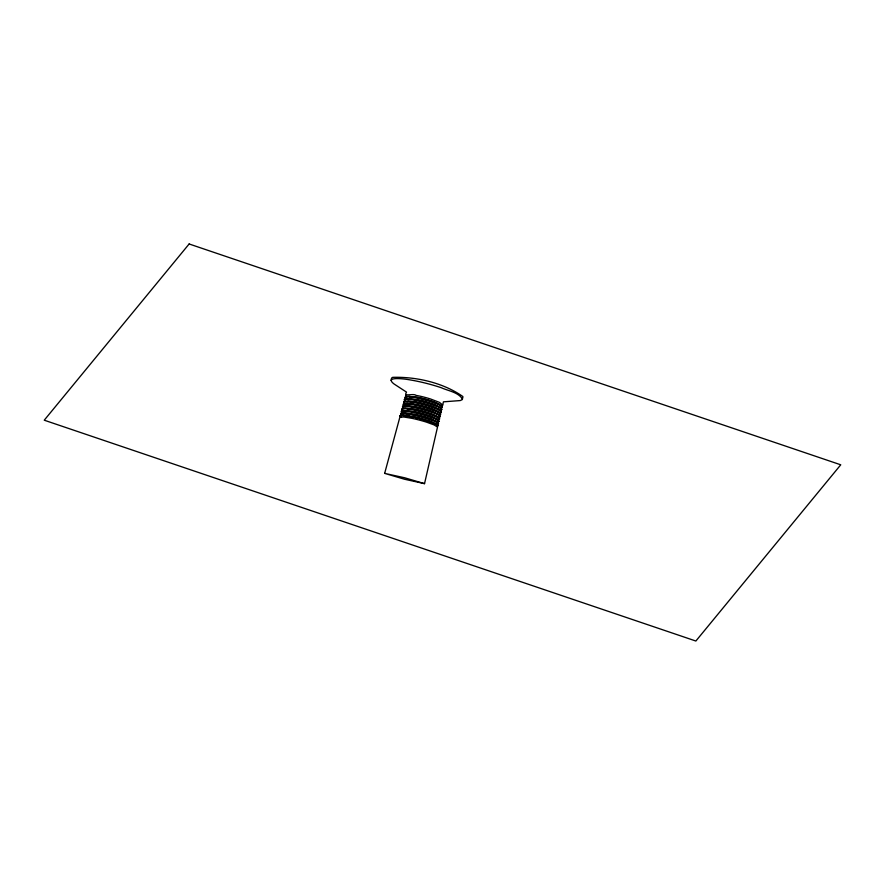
<?xml version="1.0" encoding="UTF-8"?>
<svg xmlns="http://www.w3.org/2000/svg" width="885" height="885" viewBox="0 0 885 885"><rect width="100%" height="100%" fill="white"/><g stroke="black" fill="none" stroke-linecap="round" stroke-linejoin="round"><path stroke-width="1.33" d="M384.654 473.375L399.843 417.255L403.792 417.001L411.967 418.339A61.154 23.895 14.7 0 1 426.404 422.112L434.181 424.944L437.511 427.09L424.534 483.652L404.522 479.239L384.654 473.375L404.799 477.812L424.534 483.652M413.97 417.266L402.509 415.397L413.206 416.525A47.801 18.673 14.7 0 1 424.358 419.357L428.594 420.74A18.065 7.058 14.7 0 1 432.71 422.41L436.36 424.324L438.285 424.015A1.914 0.752 14.7 0 0 438.385 423.849L434.933 421.448L425.574 418.129A62.912 24.581 14.7 0 0 417.808 416.005A52.956 20.687 14.7 0 0 411.171 414.545L400.761 413.76M433.329 420.043L437.101 422.001L438.772 421.669A2.069 0.808 14.7 0 0 438.938 421.448L435.497 419.025L426.172 415.684A61.032 23.851 14.7 0 0 418.417 413.56A51.385 20.078 14.7 0 0 411.802 412.111L401.469 411.326M437.743 419.634L439.259 419.335A2.168 0.852 14.7 0 0 439.48 419.059L436.062 416.603L426.758 413.251A59.262 23.154 14.7 0 0 419.036 411.127A49.936 19.514 14.7 0 0 412.432 409.689L405.053 408.671L401.89 409.224A2.235 0.874 14.7 0 0 401.956 409.567L403.151 410.574A8.95 3.496 14.7 0 1 404.135 410.585L414.025 411.591A40.644 15.886 14.7 0 1 418.594 412.587A46.861 18.308 14.7 0 1 425.652 414.512L429.767 415.884A17.468 6.826 14.7 0 1 433.805 417.554L436.825 419.125A9.27 3.617 14.7 0 1 437.754 419.634L439.004 420.707A2.102 0.819 14.7 0 1 439.048 420.972L438.938 421.448M403.018 406.06L404.246 405.828A9.304 3.64 14.7 0 1 405.85 405.828L413.184 406.801A48.31 18.873 14.7 0 1 419.767 408.228A57.259 22.368 14.7 0 1 427.466 410.352L432.986 412.189A22.379 8.739 14.7 0 1 437.411 414.025L437.621 414.147A9.403 3.673 14.7 0 1 439.015 414.932L440.122 414.722A2.555 0.996 14.7 0 0 440.575 414.335L437.179 411.802L427.942 408.416A56.397 22.037 14.7 0 0 421.238 406.547L420.253 406.292A47.281 18.474 14.7 0 0 413.682 404.876L403.283 404.058A2.832 1.106 14.7 0 1 403.947 403.615L404.191 403.549A5.299 2.069 14.7 0 1 404.799 403.471A9.403 3.673 14.7 0 1 406.669 403.46M438.728 406.757A9.812 3.839 14.7 0 1 440.863 407.963A3.695 1.438 14.7 0 0 442.246 407.332L438.838 404.688L429.69 401.259A52.138 20.377 14.7 0 0 423.041 399.389L422.056 399.146A43.752 17.092 14.7 0 0 415.53 397.752L408.217 396.856L405.053 397.564A3.739 1.46 14.7 0 0 405.961 398.792A3.662 1.427 14.7 0 0 404.467 399.389M462.479 399.146C458.386 392.199 448.197 390.916 441.217 387.696A76.796 30.013 14.7 0 0 437.179 386.391A85.646 33.464 14.7 0 0 419.977 381.822L417.123 381.214A69.074 26.992 14.7 0 0 410.275 379.942C407.598 379.344 383.128 375.605 394.024 383.968L406.525 392.121C402.775 397.476 413.35 392.896 416.138 395.396A42.69 16.682 14.7 0 1 422.654 396.779L423.627 397.022A50.865 19.879 14.7 0 1 430.265 398.892L439.391 402.343L442.699 404.998L443.429 401.834L460.255 400.562L462.235 399.633L462.877 397.21A7.091 2.777 14.7 0 0 462.8 396.48C443.197 382.762 416.592 376.645 392.73 377.342A7.412 2.898 14.7 0 0 391.513 378.404L390.971 380.307M438.385 423.849L438.495 423.373A1.947 0.763 14.7 0 0 438.484 423.174L437.101 422.001M439.48 419.059L439.591 418.594A2.323 0.907 14.7 0 0 439.469 418.185L438.385 417.277A12.633 4.934 14.7 0 0 435.376 415.795M438.385 417.277L439.734 417.001A2.389 0.929 14.7 0 0 440.033 416.691L440.133 416.227A2.578 1.007 14.7 0 0 439.9 415.662L439.546 415.319A5.487 2.146 14.7 0 0 439.015 414.932M441.106 411.979L441.206 411.514A3.662 1.427 14.7 0 0 440.188 410.286A3.651 1.427 14.7 0 0 441.726 409.666M441.637 409.644L441.748 409.18A3.695 1.449 14.7 0 0 440.785 407.974M401.89 409.224L402.011 408.759A2.257 0.885 14.7 0 1 402.233 408.494L403.693 408.195A9.215 3.595 14.7 0 1 405.02 408.195L412.554 409.213A49.648 19.404 14.7 0 1 419.158 410.651A58.919 23.021 14.7 0 1 426.88 412.764L432.411 414.611A26.517 10.366 14.7 0 1 435.398 415.784M403.693 408.195L402.631 407.288A2.401 0.94 14.7 0 1 402.52 406.868L402.653 406.403A2.489 0.973 14.7 0 1 403.029 406.06M403.914 401.735L414.302 402.487A46.053 17.988 14.7 0 1 420.862 403.903L421.846 404.146A54.892 21.45 14.7 0 1 428.528 406.016L437.422 409.268L441.084 411.735M404.545 399.412L404.423 399.876A2.578 1.007 14.7 0 1 404.545 399.666L406.514 399.201A10.797 4.215 14.7 0 1 407.985 399.212L414.921 400.108A44.87 17.534 14.7 0 1 421.459 401.513L422.444 401.757A53.476 20.897 14.7 0 1 429.103 403.626L437.986 406.901L441.626 409.39M402.531 406.868L405.695 406.292L413.052 407.277A48.575 18.983 14.7 0 1 419.645 408.704A57.569 22.49 14.7 0 1 427.355 410.828L432.876 412.664A22.888 8.938 14.7 0 1 437.135 414.423L437.666 414.7A10.642 4.159 14.7 0 1 438.407 415.109L440 416.448A2.235 0.874 14.7 0 1 440.022 416.691M400.197 415.718L401.447 415.408A6.571 2.566 14.7 0 1 402.078 415.386L402.509 415.397M401.314 415.474L400.186 415.773A1.847 0.719 14.7 0 0 400.097 416.182L400.142 416.271M403.151 410.574L401.536 410.905A2.091 0.819 14.7 0 0 401.381 411.116L401.248 411.58A2.069 0.808 14.7 0 0 401.281 411.857L402.609 412.974L413.981 414.125A46.44 18.142 14.7 0 1 424.999 416.935M402.697 412.974L400.894 413.284A1.936 0.752 14.7 0 0 400.728 413.494L400.606 413.959A1.914 0.752 14.7 0 0 400.617 414.169L402.078 415.386M404.202 410.585L411.923 411.625A51.087 19.968 14.7 0 1 418.539 413.085A60.689 23.718 14.7 0 1 426.282 415.198L431.836 417.034A21.66 8.463 14.7 0 1 436.858 419.114M403.438 412.985L416.193 415.12A70.833 27.678 14.7 0 1 421.758 416.514L431.26 419.479M405.053 408.195L414.811 409.213A43.31 16.926 14.7 0 1 427.001 412.355L430.342 413.472A17.512 6.848 14.7 0 1 434.236 415.098L437.223 416.636M406.005 405.828L415.585 406.857A42.203 16.494 14.7 0 1 427.632 409.965M442.345 406.868A3.75 1.46 14.7 0 0 441.383 405.662A9.945 3.883 14.7 0 0 439.082 404.312L436.283 402.918A17.744 6.936 14.7 0 0 433.185 401.602L429.612 400.352A40.467 15.808 14.7 0 0 422.997 398.482A35.024 13.684 14.7 0 0 417.2 397.243L408.815 396.414A9.193 3.595 14.7 0 0 406.469 396.469M409.058 396.425L416.116 397.376A44.427 17.357 14.7 0 1 422.521 398.759A51.23 20.012 14.7 0 1 429.933 400.828L435.254 402.653A22.014 8.596 14.7 0 1 439.115 404.29M407.996 401.126L414.445 402.022A45.832 17.91 14.7 0 1 420.994 403.438L421.968 403.682A54.604 21.34 14.7 0 1 428.65 405.54L435.453 407.919A23.021 8.994 14.7 0 1 436.781 408.472L437.013 408.571A16.494 6.449 14.7 0 1 438.385 409.213A9.613 3.75 14.7 0 1 440.254 410.275M403.947 415.541L403.682 415.519A9.812 3.839 14.7 0 0 401.303 415.452M410.043 398.903L409.434 398.847A16.195 6.328 14.7 0 0 408.328 398.759L417.089 399.677A36.02 14.072 14.7 0 1 422.278 400.794A41.606 16.262 14.7 0 1 428.993 402.686L432.621 403.947A17.711 6.914 14.7 0 1 435.896 405.33L438.65 406.702A16.284 6.361 14.7 0 0 437.843 406.326L437.19 406.027A21.882 8.551 14.7 0 0 436.515 405.75L425.84 402.166A59.306 23.176 14.7 0 0 420.629 400.828L410.164 398.914M404.655 415.552L415.463 417.543A73.134 28.574 14.7 0 1 421.072 418.959L430.674 421.924A25.643 10.023 14.7 0 1 434.679 423.495L436.051 424.169M413.804 404.401L406.846 403.471L416.359 404.5A41.141 16.074 14.7 0 1 428.251 407.576L431.493 408.682M422.543 419.424L435.874 424.136A7.478 2.921 14.7 0 1 436.714 424.601L437.898 425.608A1.847 0.719 14.7 0 1 437.942 425.773A1.87 0.73 14.7 0 0 437.898 425.608L436.438 424.369M425.01 416.923L429.181 418.306A17.446 6.814 14.7 0 1 433.362 420.032M427.632 409.943L430.918 411.071A17.534 6.848 14.7 0 1 434.668 412.642L437.621 414.147M438.374 409.213L435.486 407.764A17.656 6.903 14.7 0 0 432.046 406.326L428.373 405.042A42.79 16.715 14.7 0 0 422.333 403.328A36.971 14.448 14.7 0 0 416.304 402L407.498 401.104A9.503 3.717 14.7 0 0 405.352 401.115M440.774 413.881A3.628 1.416 14.7 0 0 439.579 412.62A9.569 3.739 14.7 0 0 437.998 411.68L435.066 410.209A17.6 6.881 14.7 0 0 431.482 408.693M436.416 421.625L436.46 421.647A15.067 5.885 14.7 0 0 434.491 420.74A27.225 10.631 14.7 0 0 431.249 419.479M406.525 396.469A3.783 1.482 14.7 0 1 405.607 395.252M442.765 405.02A3.739 1.46 14.7 0 1 441.394 405.629M405.053 397.243A3.739 1.46 14.7 0 1 406.481 396.657M404.246 405.828A5.044 1.969 14.7 0 1 403.527 405.264A2.832 1.106 14.7 0 1 403.14 404.522M405.905 398.781A9.326 3.64 14.7 0 1 408.118 398.759M403.837 401.702A3.628 1.416 14.7 0 1 405.396 401.159A3.684 1.438 14.7 0 1 404.334 399.854M400.894 416.901A2.799 1.095 14.7 0 1 399.987 415.928L400.086 415.884A2.932 1.139 14.7 0 0 400.982 416.89M404.854 403.46A3.662 1.427 14.7 0 1 403.693 402.166M441.195 412.012A3.617 1.416 14.7 0 1 439.591 412.565M438.031 425.807A2.832 1.106 14.7 0 1 436.681 426.216M415.386 417.587A68.654 26.827 14.7 0 1 421.127 419.036M413.804 404.401A47.016 18.375 14.7 0 1 420.375 405.828L421.36 406.071A56.109 21.926 14.7 0 1 428.052 407.941L434.458 410.131A23.972 9.37 14.7 0 1 436.371 410.917A16.527 6.46 14.7 0 1 438.009 411.68M189.136 243.972L44.25 420.198L695.864 641.028L840.75 464.802L189.136 243.972"/></g></svg>
